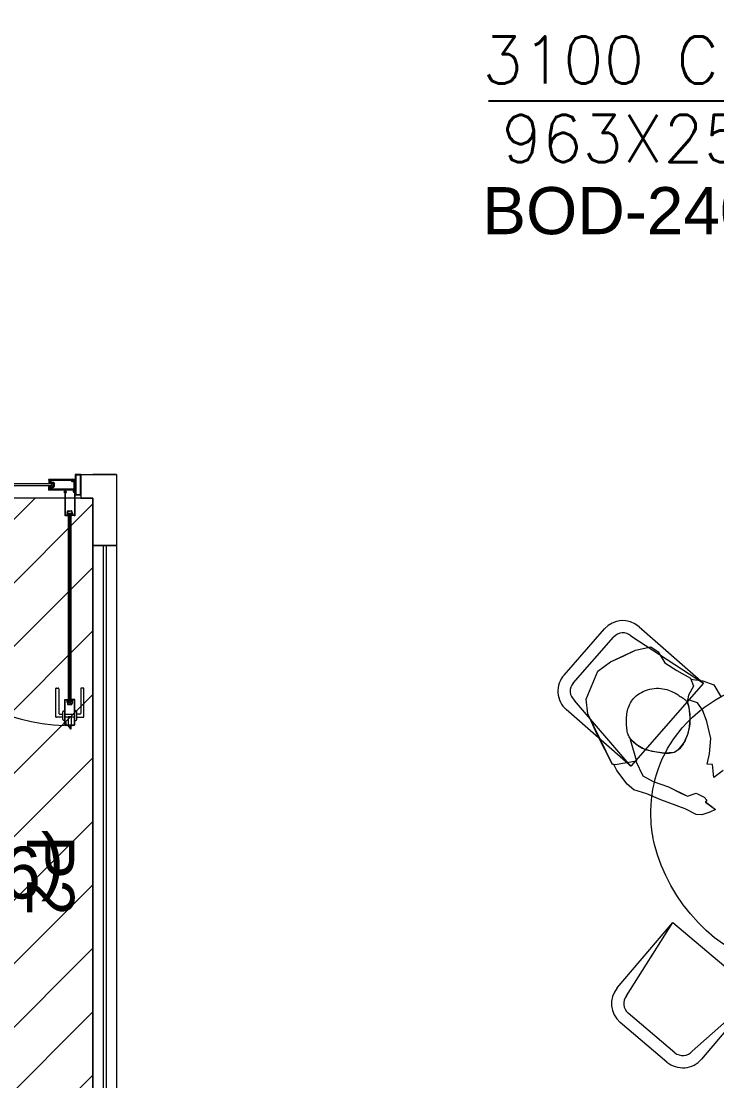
# Model space of a CAD drawing. Header units: millimetres. Extents: x -81374 to 485233, y -39075 to 157313.
# Drawn here: x 34348 to 37298, y 14333 to 18829 of the extents above; entities that cross this region are included whole.
import ezdxf
from ezdxf.enums import TextEntityAlignment as Align

# ---------------------------------------------------------------- set-up
doc = ezdxf.new("R2010")
doc.units = ezdxf.units.MM
for name, color, linetype in [('2', 7, 'Continuous'), ('Hatch 01_UC', 7, 'Continuous'), ('M-HVAC ELLIPTICAL DUCT', 6, 'Continuous'), ('M-HVAC-ELEPTICAL DUCT', 6, 'Continuous'), ('M-HVAC-TEXT', 7, 'Continuous')]:
    doc.layers.add(name, color=color, linetype=linetype)
doc.layers.add('ceiling', color=7, linetype='Continuous', lineweight=5, true_color=0x560d91)
doc.layers.add('G-IMPT', color=8, linetype='Continuous', lineweight=5)
doc.styles.add('Herbalife_Third Floor - Furniture Layout - 210201$0$CG', font='GOTHIC.TTF')
doc.styles.add('R', font='romans.shx')
doc.styles.add('ROMAND', font='romand__.ttf')
doc.styles.get("Standard").update_dxf_attribs({"font": 'arial.ttf'})
doc.dimstyles.new('Vayucon', dxfattribs={"dimtxt": 200, "dimasz": 150, "dimexe": 0, "dimexo": 0, "dimgap": 9e-05, "dimtad": 1, "dimdec": 0, "dimrnd": 5, "dimzin": 0, "dimdsep": 46, "dimtxsty": 'ROMAND', "dimcen": 90, "dimclre": 99, "dimclrt": 7, "dimadec": 0, "dimazin": 0, "dimtfac": 1, "dimtdec": 0, "dimtofl": 0, "dimtmove": 1, "dimatfit": 3, "dimfxl": 1, "dimtolj": 1, "dimtzin": 0, "dimarcsym": 0})

# ---------------------------------------------------------------- blocks, each defined once
blk = doc.blocks.new('A$C4A242C7C')
at = {"layer": '2', "color": 6, "linetype": 'Continuous'}
for p, q in [((0, 4), (0, 115.4)), ((0.4, 115.8), (0.6, 115.8)), ((1.4, 115), (13, 115)), ((2, 113), (10.5, 113)), ((2, 4), (2, 113)), ((10.5, 103.9), (10.5, 113)), ((10.6, 103.4), (12.8, 95.2)), ((14, 111.3), (12.5, 111.3)), ((12.5, 104.8), (12.5, 111.3)), ((14, 104.8), (12.5, 104.8)), ((14.8, 103.8), (12.5, 103.8)), ((12.5, 103.8), (14.7, 95.7)), ((13, 115), (13, 112.6)), ((14.7, 112.6), (13, 112.6)), ((14, 110), (14, 111.3)), ((14, 106.1), (14, 104.8)), ((14.3, 109.8), (15, 110)), ((14.3, 106.3), (15, 106.1)), ((14.7, 112.6), (15.2, 110.4)), ((14.7, 95.7), (22.5, 95.7)), ((14.8, 103.8), (15.2, 105.6)), ((30.3, 95.7), (22.5, 95.7)), ((30.3, 112.6), (29.8, 110.4)), ((30.2, 103.8), (29.8, 105.6)), ((30.7, 109.8), (30, 110)), ((30.7, 106.3), (30, 106.1)), ((30.2, 103.8), (32.5, 103.8)), ((32, 112.6), (30.3, 112.6)), ((32.5, 103.8), (30.3, 95.7)), ((31, 111.3), (32.5, 111.3)), ((31, 110), (31, 111.3)), ((31, 106.1), (31, 104.8)), ((31, 104.8), (32.5, 104.8)), ((32, 115), (32, 112.6)), ((43.6, 115), (32, 115)), ((34.4, 103.4), (32.2, 95.2)), ((32.5, 104.8), (32.5, 111.3)), ((34.5, 113), (43, 113)), ((34.5, 103.9), (34.5, 113)), ((43, 14.2), (43, 113)), ((44.6, 115.8), (44.4, 115.8)), ((45, 11.7), (45, 115.4)), ((30.3, 93.7), (14.7, 93.7)), ((4, 2), (41, 2)), ((4, 0), (41, 0)), ((38.5, 8.4), (38.5, 11.7)), ((42.5, 13.7), (40.5, 13.7)), ((40.5, 8.8), (40.5, 11.3)), ((42.5, 6.4), (40.5, 6.4)), ((44, 11.7), (40.9, 11.7)), ((44, 8.4), (40.9, 8.4)), ((43, 4), (43, 5.9)), ((44, 11.6), (44, 11.7)), ((44, 8.4), (44, 8.5)), ((44.4, 11.2), (44.5, 11.2)), ((44.4, 8.9), (44.5, 8.9)), ((45, 4), (45, 8.4))]:
    blk.add_line(p, q, dxfattribs=at)
for centre, radius, start, end in [((0.4, 115.4), 0.4, 90, 180), ((0.6, 115.4), 0.4, 0, 90), ((1.4, 115.4), 0.4, 180, 270), ((12.5, 103.9), 2, 180, 195), ((14.7, 95.7), 2, 195, 270), ((14.2, 110), 0.2, 180, 285), ((14.2, 106.1), 0.2, 75, 180), ((14.8, 110.3), 0.4, 285, 15), ((14.8, 105.7), 0.4, 345, 75), ((30.1, 110.3), 0.4, 165, 255), ((30.1, 105.7), 0.4, 105, 195), ((30.3, 95.7), 2, 270, 345), ((30.8, 110), 0.2, 255, 0), ((30.8, 106.1), 0.2, 0, 105), ((32.5, 103.9), 2, 345, 0), ((43.6, 115.4), 0.4, 270, 0), ((44.4, 115.4), 0.4, 90, 180), ((44.6, 115.4), 0.4, 0, 90), ((4, 4), 4, 180, 270), ((4, 4), 2, 180, 270), ((40.5, 11.7), 2, 90, 180), ((40.5, 8.4), 2, 180, 270), ((40.9, 11.3), 0.4, 90, 180), ((40.9, 8.8), 0.4, 180, 270), ((41, 4), 4, 270, 0), ((41, 4), 2, 270, 0), ((42.5, 14.2), 0.5, 270, 0), ((42.5, 5.9), 0.5, 0, 90), ((44.4, 11.6), 0.4, 180, 270), ((44.4, 8.5), 0.4, 90, 180), ((44.5, 11.7), 0.5, 270, 0), ((44.5, 8.4), 0.5, 0, 90)]:
    blk.add_arc(centre, radius, start, end, dxfattribs=at)
blk = doc.blocks.new('floor plan 1')
at = {"layer": 'G-IMPT', "color": 8, "ltscale": 500}
for p, q in [((23418.8, -55680.5, 0), (23418.8, -52879.4, 0)), ((23462.8, -55680.5, 0), (23462.8, -52879.4, 0)), ((23474.8, -55680.5, 0), (23474.8, -52879.4, 0)), ((23518.8, -55680.5, 0), (23518.8, -52879.4, 0)), ((20702.3, -53778.3), (20937.3, -53500.4)), ((21083.9, -53488.1), (21282.4, -53656)), ((20702.3, -53778.3), (20977, -53534)), ((21050.3, -53527.8), (21248.8, -53695.7)), ((21254.9, -53769), (21059.6, -54080.5)), ((21059.6, -54080.5), (20702.3, -53778.3)), ((21059.6, -54080.5), (20702.3, -53778.3)), ((21294.7, -53802.6), (21059.6, -54080.5)), ((20902.7, -54547.9), (20936.2, -54537)), ((20936.2, -54537), (20960.6, -54538)), ((20960.6, -54538), (21006, -54562)), ((20878.4, -54559.5), (20902.7, -54547.9)), ((20919.9, -54591.2), (20878.4, -54559.5)), ((21006, -54562), (21110.1, -54600.4)), ((20914.5, -54599.9), (20919.9, -54591.2)), ((20926, -54611.6), (20914.5, -54599.9)), ((20960.4, -54629.7), (20926, -54611.6)), ((20997.4, -54615.9), (20960.4, -54629.7)), ((21025.1, -54628.7), (20997.4, -54615.9)), ((21110.1, -54600.4), (21169.4, -54625.8)), ((21169.4, -54625.8), (21224.4, -54643.7)), ((21077.2, -54655.7), (21025.1, -54628.7)), ((21142.4, -54677.9), (21077.2, -54655.7)), ((21224.4, -54643.7), (21252.3, -54667.2)), ((21252.3, -54667.2), (21296.6, -54725.6)), ((20846, -54724.8), (20885.7, -54696)), ((20885.7, -54696), (20891.3, -54750.8)), ((21186.5, -54702.5), (21142.4, -54677.9)), ((21215.3, -54764.9), (21186.5, -54702.5)), ((20891.3, -54750.8), (20913.1, -54751.5)), ((20913.1, -54751.5), (20903.3, -54795.9)), ((20928.6, -55095.5), (21237.1, -54743.5)), ((20928.6, -55095.5), (21237.1, -54743.5)), ((21213.1, -54765.2), (21303.7, -54749.4)), ((21237.1, -54743.5), (21510.8, -54983.5)), ((21237.1, -54743.5), (21476.5, -55022.6)), ((21296.6, -54725.6), (21309.6, -54750)), ((21303.7, -54749.4), (21315.5, -54750.5)), ((21315.5, -54750.5), (21377.9, -54874.5)), ((21315.5, -54750.5), (21377.9, -54874.5)), ((20903.3, -54795.9), (20897.4, -54860.3)), ((21041.8, -54808.3), (21047.8, -54804.8)), ((21047.8, -54804.8), (21054, -54802)), ((21054, -54802), (21060.4, -54800)), ((21060.4, -54800), (21067.1, -54798.6)), ((21067.1, -54798.6), (21074, -54797.8)), ((21074, -54797.8), (21081.1, -54797.5)), ((21081.1, -54797.5), (21088.5, -54797.6)), ((21088.5, -54797.6), (21096, -54798.1)), ((21096, -54798.1), (21103.8, -54798.9)), ((21103.8, -54798.9), (21111.8, -54799.9)), ((21111.8, -54799.9), (21119.8, -54801.2)), ((21119.8, -54801.2), (21127.7, -54802.6)), ((21127.7, -54802.6), (21135.4, -54804.1)), ((21135.4, -54804.1), (21143, -54805.7)), ((21143, -54805.7), (21150.1, -54807.3)), ((21150.1, -54807.3), (21156.8, -54808.8)), ((21239.5, -54856.1), (21213.1, -54765.2)), ((21003.2, -54861.2), (21007, -54852.8)), ((21007, -54852.8), (21011, -54844.8)), ((21011, -54844.8), (21015.4, -54837.3)), ((21015.4, -54837.3), (21020.2, -54830.2)), ((21020.2, -54830.2), (21025.2, -54823.7)), ((21025.2, -54823.7), (21030.5, -54817.8)), ((21030.5, -54817.8), (21036, -54812.7)), ((21036, -54812.7), (21041.8, -54808.3)), ((21156.8, -54808.8), (21163, -54810.4)), ((21163, -54810.4), (21168.7, -54811.9)), ((21168.7, -54811.9), (21174, -54813.4)), ((21174, -54813.4), (21179.1, -54815.1)), ((21179.1, -54815.1), (21183.9, -54816.9)), ((21183.9, -54816.9), (21188.6, -54819)), ((21188.6, -54819), (21193.3, -54821.4)), ((21193.3, -54821.4), (21198.1, -54824.1)), ((21198.1, -54824.1), (21202.9, -54827.2)), ((21202.9, -54827.2), (21207.9, -54830.6)), ((21207.9, -54830.6), (21212.8, -54834.3)), ((21212.8, -54834.3), (21217.6, -54838.3)), ((21217.6, -54838.3), (21222.3, -54842.4)), ((21222.3, -54842.4), (21226.8, -54846.6)), ((21226.8, -54846.6), (21231, -54850.9)), ((21231, -54850.9), (21234.8, -54855.1)), ((20897.4, -54860.3), (20914.9, -54932.5)), ((20990.2, -54905.2), (20992, -54896.4)), ((20992, -54896.4), (20994.3, -54887.6)), ((20994.3, -54887.6), (20996.9, -54878.6)), ((20996.9, -54878.6), (20999.9, -54869.8)), ((20999.9, -54869.8), (21003.2, -54861.2)), ((21234.8, -54855.1), (21238.2, -54859.2)), ((21238.2, -54859.2), (21241.2, -54863.3)), ((21241.2, -54863.3), (21243.8, -54867.4)), ((21243.8, -54867.4), (21246.1, -54871.7)), ((21246.1, -54871.7), (21248, -54876.1)), ((21248, -54876.1), (21249.7, -54880.7)), ((21249.7, -54880.7), (21251.1, -54885.7)), ((21251.1, -54885.7), (21252.3, -54891.1)), ((21252.3, -54891.1), (21253.2, -54896.9)), ((21253.2, -54896.9), (21254, -54903.1)), ((21377.9, -54874.5), (21419.1, -54965.2)), ((21377.9, -54874.5), (21419.1, -54965.2)), ((20914.9, -54932.5), (20933.4, -54983.2)), ((20986.1, -54943.9), (20986.3, -54937.1)), ((20986.3, -54937.1), (20986.7, -54929.8)), ((20986.7, -54929.8), (20987.5, -54922)), ((20987.5, -54922), (20988.6, -54913.8)), ((20988.6, -54913.8), (20990.2, -54905.2)), ((21254, -54903.1), (21254.7, -54909.6)), ((21254.7, -54909.6), (21255.1, -54916.4)), ((21255.1, -54916.4), (21255.4, -54923.3)), ((21255.4, -54937.6), (21255.2, -54944.8)), ((21255.4, -54923.3), (21255.5, -54930.4)), ((21255.5, -54930.4), (21255.4, -54937.6)), ((23587.2, -54941), (23587.2, -54974.4)), ((23595.2, -54937.7), (23590.6, -54937.7)), ((23595.2, -54920.1), (23595.2, -55026.2)), ((23597.1, -54920.1), (23597.1, -55023.9)), ((23599, -54916.2), (23634.3, -54916.2)), ((23599, -54918.2), (23634.3, -54918.2)), ((23607.1, -54916.2), (23607.1, -54914.1)), ((23607.1, -54914.1), (23626.2, -54914.1)), ((23626.2, -54916.2), (23607.1, -54916.2)), ((23608.1, -54917.8), (23608.1, -54916.2)), ((23608.1, -54916.2), (23625.2, -54916.2)), ((23625.2, -54917.8), (23608.1, -54917.8)), ((23609, -54917.8), (23609, -54952.9)), ((23624.2, -54917.8), (23609, -54917.8)), ((23613.8, -54901.3), (23610.9, -54901.3)), ((23610.9, -54901.3), (23610.9, -54914.1)), ((23622.4, -54912.6), (23613.8, -54901.3)), ((23613.8, -54914.1), (23613.8, -54901.3)), ((23622.4, -54914.1), (23622.4, -54912.6)), ((23624.2, -54952.9), (23624.2, -54917.8)), ((23625.2, -54916.2), (23625.2, -54917.8)), ((23626.2, -54914.1), (23626.2, -54916.2)), ((23631.9, -54924.2), (23631.9, -54927.3)), ((23635.7, -54922.3), (23633.8, -54922.3)), ((23633.8, -54924.6), (23633.8, -54927)), ((23635.7, -54929.2), (23633.8, -54929.2)), ((23634, -54926.3), (23634, -54925.1)), ((23634, -54925.1), (23639.3, -54925.1)), ((23634, -54926.3), (23639.3, -54926.3)), ((23637.1, -54924.2), (23634.2, -54924.2)), ((23637.1, -54927.3), (23634.2, -54927.3)), ((23635.7, -54926.3), (23635.7, -54925.1)), ((23636.2, -54920.1), (23636.2, -54921.8)), ((23636.2, -54929.7), (23636.2, -55023.9)), ((23637.1, -54924.2), (23637.1, -54924.3)), ((23637.1, -54927.2), (23637.1, -54927.3)), ((23637.5, -54924.7), (23637.6, -54924.7)), ((23637.5, -54926.3), (23637.5, -54925.1)), ((23637.5, -54926.9), (23637.6, -54926.9)), ((23638.1, -54920.1), (23638.1, -54924.2)), ((23638.1, -54927.3), (23638.1, -55026.2)), ((23638.1, -54937.7), (23642.7, -54937.7)), ((23639.3, -54925.1), (23641.8, -54924.4)), ((23639.3, -54925.3), (23641.8, -54924.8)), ((23639.3, -54926.3), (23639.3, -54925.1)), ((23639.3, -54925.5), (23641.8, -54925.2)), ((23639.3, -54925.7), (23641.8, -54925.7)), ((23639.3, -54925.9), (23641.8, -54926.1)), ((23639.3, -54926.1), (23641.8, -54926.6)), ((23639.3, -54926.3), (23641.8, -54927)), ((23646.1, -54941), (23646.1, -54974.4)), ((20933.4, -54983.2), (20953.9, -55012.9)), ((20986.2, -54950.2), (20986.1, -54943.9)), ((20986.5, -54956), (20986.2, -54950.2)), ((20987, -54961.3), (20986.5, -54956)), ((20987.5, -54966.2), (20987, -54961.3)), ((20988.1, -54970.7), (20987.5, -54966.2)), ((20988.6, -54974.7), (20988.1, -54970.7)), ((20989.1, -54978.3), (20988.6, -54974.7)), ((20989.5, -54981.6), (20989.1, -54978.3)), ((20989.9, -54984.6), (20989.5, -54981.6)), ((20990.3, -54987.4), (20989.9, -54984.6)), ((20990.6, -54990), (20990.3, -54987.4)), ((21249.3, -54986.5), (21247.3, -54993.2)), ((21251, -54979.7), (21249.3, -54986.5)), ((21252.3, -54972.9), (21251, -54979.7)), ((21253.4, -54966), (21252.3, -54972.9)), ((21254.2, -54959), (21253.4, -54966)), ((21254.8, -54951.9), (21254.2, -54959)), ((21255.2, -54944.8), (21254.8, -54951.9)), ((21419.1, -54965.2), (21426.5, -55027.5)), ((21419.1, -54965.2), (21426.5, -55027.5)), ((23556.8, -54954.4), (23556.8, -55071.5)), ((23587.2, -54951), (23560.1, -54951)), ((23570.1, -55071.5), (23570.1, -54967.7)), ((23573.4, -54964.4), (23587.2, -54964.4)), ((23590.6, -54977.7), (23595.2, -54977.7)), ((23595.2, -54952.9), (23595.2, -54962.5)), ((23638.1, -54952.9), (23595.2, -54952.9)), ((23595.2, -54962.5), (23638.1, -54962.5)), ((23609, -54952.9), (23624.2, -54952.9)), ((23638.1, -54962.5), (23638.1, -54952.9)), ((23642.7, -54977.7), (23638.1, -54977.7)), ((23646.1, -54951), (23673.2, -54951)), ((23659.9, -54964.4), (23646.1, -54964.4)), ((23663.2, -55071.5), (23663.2, -54967.7)), ((23676.5, -54954.4), (23676.5, -55071.5)), ((20953.9, -55012.9), (20996.2, -55026.1)), ((20991, -54992.5), (20990.6, -54990)), ((20991.4, -54995.1), (20991, -54992.5)), ((20991.9, -54997.7), (20991.4, -54995.1)), ((20992.4, -55000.4), (20991.9, -54997.7)), ((20993, -55003.1), (20992.4, -55000.4)), ((20992.7, -55044.3), (20997.1, -55021.2)), ((20993.8, -55005.9), (20993, -55003.1)), ((20994.7, -55008.8), (20993.8, -55005.9)), ((20995.9, -55011.6), (20994.7, -55008.8)), ((20997.2, -55014.5), (20995.9, -55011.6)), ((20998.9, -55017.2), (20997.2, -55014.5)), ((21000.9, -55019.9), (20998.9, -55017.2)), ((21003.2, -55022.4), (21000.9, -55019.9)), ((21005.9, -55024.9), (21003.2, -55022.4)), ((21008.9, -55027.3), (21005.9, -55024.9)), ((21012.1, -55029.7), (21008.9, -55027.3)), ((21015.6, -55032.1), (21012.1, -55029.7)), ((21019.3, -55034.6), (21015.6, -55032.1)), ((21225.7, -55031.2), (21220.3, -55036.9)), ((21230.6, -55025.3), (21225.7, -55031.2)), ((21234.9, -55019.1), (21230.6, -55025.3)), ((21238.7, -55012.8), (21234.9, -55019.1)), ((21242, -55006.4), (21238.7, -55012.8)), ((21244.8, -54999.9), (21242, -55006.4)), ((21247.3, -54993.2), (21244.8, -54999.9)), ((21426.5, -55027.5), (21376.4, -55146.7)), ((21426.5, -55027.5), (21376.4, -55146.7)), ((23595.6, -55026.5), (23595.8, -55026.5)), ((23596.6, -55025.8), (23607.6, -55025.8)), ((23597.1, -55023.9), (23605.2, -55023.9)), ((23605.2, -55015.2), (23605.2, -55023.9)), ((23605.3, -55014.7), (23607.4, -55006.9)), ((23608.6, -55016), (23607.1, -55016)), ((23607.1, -55016), (23607.1, -55022.2)), ((23608.6, -55022.2), (23607.1, -55022.2)), ((23607.2, -55015.1), (23609.2, -55007.4)), ((23609.3, -55015.1), (23607.2, -55015.1)), ((23607.6, -55025.8), (23607.6, -55023.5)), ((23609.2, -55023.5), (23607.6, -55023.5)), ((23608.6, -55017.3), (23608.6, -55016)), ((23608.6, -55021), (23608.6, -55022.2)), ((23608.8, -55017.4), (23609.5, -55017.3)), ((23608.8, -55020.8), (23609.5, -55021)), ((23624.1, -55005.5), (23609.2, -55005.5)), ((23609.2, -55007.4), (23616.6, -55007.4)), ((23609.2, -55023.5), (23609.7, -55021.4)), ((23609.3, -55015.1), (23609.7, -55016.8)), ((23613.3, -55015), (23611.9, -55016.5)), ((23611.9, -55816), (23611.9, -55016.5)), ((23620, -55015), (23613.3, -55015)), ((23624.1, -55007.4), (23616.6, -55007.4)), ((23616.6, -55015), (23616.6, -55817.5)), ((23621.4, -55016.5), (23620, -55015)), ((23621.4, -55016.5), (23621.4, -55816)), ((23624, -55015.1), (23623.6, -55016.8)), ((23624.1, -55023.5), (23623.6, -55021.4)), ((23624.5, -55017.4), (23623.8, -55017.3)), ((23624.5, -55020.8), (23623.8, -55021)), ((23624, -55015.1), (23626.1, -55015.1)), ((23626.1, -55015.1), (23624.1, -55007.4)), ((23625.7, -55023.5), (23624.1, -55023.5)), ((23624.7, -55016), (23626.2, -55016)), ((23624.7, -55017.3), (23624.7, -55016)), ((23624.7, -55021), (23624.7, -55022.2)), ((23624.7, -55022.2), (23626.2, -55022.2)), ((23625.7, -55025.8), (23625.7, -55023.5)), ((23636.7, -55025.8), (23625.7, -55025.8)), ((23628, -55014.7), (23625.9, -55006.9)), ((23626.2, -55016), (23626.2, -55022.2)), ((23628.1, -55015.2), (23628.1, -55023.9)), ((23628.1, -55023.9), (23636.2, -55023.9)), ((23637.7, -55026.5), (23637.5, -55026.5)), ((20885.3, -55088.7), (20853.3, -55037)), ((20971.9, -55082.8), (20992.7, -55044.3)), ((21023.2, -55037.1), (21019.3, -55034.6)), ((21027.3, -55039.9), (21023.2, -55037.1)), ((21031.6, -55042.7), (21027.3, -55039.9)), ((21036, -55045.7), (21031.6, -55042.7)), ((21040.7, -55048.8), (21036, -55045.7)), ((21045.8, -55051.9), (21040.7, -55048.8)), ((21051.1, -55054.9), (21045.8, -55051.9)), ((21056.9, -55058), (21051.1, -55054.9)), ((21063.1, -55060.9), (21056.9, -55058)), ((21069.8, -55063.6), (21063.1, -55060.9)), ((21077.1, -55066.2), (21069.8, -55063.6)), ((21084.9, -55068.5), (21077.1, -55066.2)), ((21093, -55070.5), (21084.9, -55068.5)), ((21101.6, -55072.1), (21093, -55070.5)), ((21110.5, -55073.2), (21101.6, -55072.1)), ((21119.6, -55073.9), (21110.5, -55073.2)), ((21128.8, -55073.9), (21119.6, -55073.9)), ((21138.2, -55073.3), (21128.8, -55073.9)), ((21147.6, -55072), (21138.2, -55073.3)), ((21157, -55070.1), (21147.6, -55072)), ((21166.3, -55067.6), (21157, -55070.1)), ((21175.3, -55064.5), (21166.3, -55067.6)), ((21184.1, -55060.9), (21175.3, -55064.5)), ((21192.4, -55056.8), (21184.1, -55060.9)), ((21200.3, -55052.3), (21192.4, -55056.8)), ((21207.6, -55047.5), (21200.3, -55052.3)), ((21214.3, -55042.3), (21207.6, -55047.5)), ((21220.3, -55036.9), (21214.3, -55042.3)), ((23560.1, -55074.8), (23566.8, -55074.8)), ((23673.2, -55074.8), (23666.5, -55074.8)), ((20931.4, -55105.5), (20885.3, -55088.7)), ((21202.3, -55335.4), (20928.6, -55095.5)), ((21236.6, -55296.3), (20928.6, -55095.5)), ((20982.1, -55112.7), (20931.4, -55105.5)), ((20983.6, -55117.3), (20971.9, -55082.8)), ((20983.6, -55117.3), (20982.1, -55112.7)), ((21041.9, -55149.5), (20983.6, -55117.3)), ((21041.9, -55149.5), (20983.6, -55117.3)), ((21481.4, -55096), (21310, -55291.5)), ((21092.6, -55182.7), (21041.9, -55149.5)), ((21092.6, -55182.7), (21041.9, -55149.5)), ((21376.4, -55146.7), (21323.1, -55186.4)), ((21376.4, -55146.7), (21323.1, -55186.4)), ((21520.5, -55130.2), (21349.1, -55325.7)), ((21120.7, -55229.3), (21092.6, -55182.7)), ((21120.7, -55229.3), (21092.6, -55182.7)), ((21267.2, -55211.9), (21216.9, -55236.2)), ((21267.2, -55211.9), (21216.9, -55236.2)), ((21323.1, -55186.4), (21267.2, -55211.9)), ((21323.1, -55186.4), (21267.2, -55211.9)), ((21152.8, -55249.9), (21120.7, -55229.3)), ((21152.8, -55249.9), (21120.7, -55229.3)), ((21216.9, -55236.2), (21152.8, -55249.9)), ((21216.9, -55236.2), (21152.8, -55249.9)), ((23418.8, -55980.5), (23418.8, -55680.5)), ((23418.8, -55680.5), (23518.8, -55680.5)), ((23518.8, -55680.5, 0), (23418.8, -55680.5, 0)), ((23518.8, -55880.5), (23518.8, -55680.5)), ((23595.2, -55912.4), (23595.2, -55806.3)), ((23595.6, -55806), (23595.8, -55806)), ((23596.6, -55806.7), (23607.6, -55806.7)), ((23597.1, -55808.6), (23605.2, -55808.6)), ((23597.1, -55912.4), (23597.1, -55808.6)), ((23605.2, -55817.3), (23605.2, -55808.6)), ((23605.3, -55817.8), (23607.4, -55825.6)), ((23608.6, -55810.3), (23607.1, -55810.3)), ((23607.1, -55816.5), (23607.1, -55810.3)), ((23608.6, -55816.5), (23607.1, -55816.5)), ((23609.3, -55817.4), (23607.2, -55817.4)), ((23607.2, -55817.4), (23609.2, -55825.1)), ((23607.6, -55806.7), (23607.6, -55809)), ((23609.2, -55809), (23607.6, -55809)), ((23608.6, -55811.5), (23608.6, -55810.3)), ((23608.6, -55815.2), (23608.6, -55816.5)), ((23608.8, -55811.7), (23609.5, -55811.5)), ((23608.8, -55815.1), (23609.5, -55815.2)), ((23609.2, -55809), (23609.7, -55811.1)), ((23609.2, -55825.1), (23616.6, -55825.1)), ((23624.1, -55827), (23609.2, -55827)), ((23609.3, -55817.4), (23609.7, -55815.7)), ((23613.3, -55817.5), (23611.9, -55816)), ((23620, -55817.5), (23613.3, -55817.5)), ((23624.1, -55825.1), (23616.6, -55825.1)), ((23621.4, -55816), (23620, -55817.5)), ((23624.1, -55809), (23623.6, -55811.1)), ((23624, -55817.4), (23623.6, -55815.7)), ((23624.5, -55811.7), (23623.8, -55811.5)), ((23624.5, -55815.1), (23623.8, -55815.2)), ((23624, -55817.4), (23626.1, -55817.4)), ((23625.7, -55809), (23624.1, -55809)), ((23626.1, -55817.4), (23624.1, -55825.1)), ((23624.7, -55810.3), (23626.2, -55810.3)), ((23624.7, -55811.5), (23624.7, -55810.3)), ((23624.7, -55815.2), (23624.7, -55816.5)), ((23624.7, -55816.5), (23626.2, -55816.5)), ((23625.7, -55806.7), (23625.7, -55809)), ((23636.7, -55806.7), (23625.7, -55806.7)), ((23628, -55817.8), (23625.9, -55825.6)), ((23626.2, -55816.5), (23626.2, -55810.3)), ((23628.1, -55808.6), (23636.2, -55808.6)), ((23628.1, -55817.3), (23628.1, -55808.6)), ((23636.2, -55902.8), (23636.2, -55808.6)), ((23637.7, -55806), (23637.5, -55806)), ((23638.1, -55905.2), (23638.1, -55806.3)), ((23569.6, -55880.5), (23518.8, -55880.5)), ((23569.6, -55980.5), (23569.6, -55880.5)), ((23593.4, -55894.8), (23569.6, -55894.8)), ((23569.6, -55894.8), (23569.6, -55980.5)), ((23591.5, -55896.7), (23571.5, -55896.7)), ((23571.5, -55896.7), (23571.5, -55978.6)), ((23591.5, -55978.6), (23591.5, -55896.7)), ((23593.4, -55980.5), (23593.4, -55894.8)), ((23593.4, -55958.2), (23593.4, -55911.4)), ((23595.2, -55912.8), (23595.2, -55958.2)), ((23599, -55914.3), (23634.3, -55914.3)), ((23599, -55916.2), (23634.3, -55916.2)), ((23631.9, -55908.3), (23631.9, -55905.2)), ((23635.7, -55903.2), (23633.8, -55903.2)), ((23633.8, -55907.9), (23633.8, -55905.5)), ((23635.7, -55910.2), (23633.8, -55910.2)), ((23634, -55906.1), (23634, -55907.3)), ((23634, -55906.1), (23639.3, -55906.1)), ((23634, -55907.3), (23639.3, -55907.3)), ((23637.1, -55905.2), (23634.2, -55905.2)), ((23637.1, -55908.3), (23634.2, -55908.3)), ((23635.7, -55906.1), (23635.7, -55907.3)), ((23636.2, -55912.4), (23636.2, -55910.7)), ((23637.1, -55905.2), (23637.1, -55905.2)), ((23637.1, -55908.3), (23637.1, -55908.2)), ((23637.5, -55905.6), (23637.6, -55905.6)), ((23637.5, -55906.1), (23637.5, -55907.3)), ((23637.5, -55907.8), (23637.6, -55907.8)), ((23638.1, -55912.4), (23638.1, -55908.3)), ((23639.3, -55906.1), (23641.8, -55905.4)), ((23639.3, -55906.3), (23641.8, -55905.8)), ((23639.3, -55906.1), (23639.3, -55907.3)), ((23639.3, -55906.5), (23641.8, -55906.3)), ((23639.3, -55906.7), (23641.8, -55906.7)), ((23639.3, -55906.9), (23641.8, -55907.2)), ((23639.3, -55907.1), (23641.8, -55907.6)), ((23639.3, -55907.3), (23641.8, -55908.1)), ((23595.2, -55958.2), (23593.4, -55958.2)), ((23604.1, -55960.3), (23603.4, -55962.8)), ((23604.3, -55960.3), (23603.9, -55962.8)), ((23605.4, -55955), (23604.1, -55955)), ((23604.1, -55955), (23604.1, -55960.3)), ((23605.4, -55956.7), (23604.1, -55956.7)), ((23605.4, -55958.5), (23604.1, -55958.5)), ((23605.4, -55960.3), (23604.1, -55960.3)), ((23604.5, -55960.3), (23604.3, -55962.8)), ((23604.7, -55960.3), (23604.7, -55962.8)), ((23605, -55960.3), (23605.2, -55962.8)), ((23605.2, -55960.3), (23605.6, -55962.8)), ((23605.4, -55955), (23605.4, -55960.3)), ((23605.4, -55960.3), (23606.1, -55962.8)), ((23694, -55934.3), (23695.4, -55932.9)), ((23694, -55941), (23694, -55934.3)), ((23695.4, -55942.4), (23694, -55941)), ((23695.4, -55932.9), (24441.8, -55932.9)), ((24441.8, -55942.4), (23695.4, -55942.4)), ((23569.6, -55980.5), (23418.8, -55980.5)), ((23418.8, -55980.5), (23518.8, -55980.5)), ((23569.6, -55980.5), (23593.4, -55980.5)), ((23571.5, -55978.6), (23591.5, -55978.6))]:
    blk.add_line(p, q, dxfattribs=at)
at = {"layer": 'G-IMPT', "color": 8, "ltscale": 500, "extrusion": (0, 0, -1)}
for p, q in [((20902.7, -54547.9), (20936.2, -54537)), ((20936.2, -54537), (20960.6, -54538)), ((20960.6, -54538), (21006, -54562)), ((20878.4, -54559.5), (20902.7, -54547.9)), ((20920.7, -54591.8), (20878.4, -54559.5)), ((21006, -54562), (21110.1, -54600.4)), ((20914.5, -54599.9), (20920.7, -54591.8)), ((20926, -54611.6), (20914.5, -54599.9)), ((20960.4, -54629.7), (20926, -54611.6)), ((20997.4, -54615.9), (20960.4, -54629.7)), ((21077.2, -54655.7), (20997.4, -54615.9)), ((21110.1, -54600.4), (21169.4, -54625.8)), ((21169.4, -54625.8), (21224.4, -54643.7)), ((21142.4, -54677.9), (21077.2, -54655.7)), ((21224.4, -54643.7), (21252.3, -54667.2)), ((21252.3, -54667.2), (21296.6, -54725.6)), ((20846, -54724.8), (20885.7, -54696)), ((20885.7, -54696), (20891.3, -54750.8)), ((21186.5, -54702.5), (21142.4, -54677.9)), ((21215.3, -54764.9), (21186.5, -54702.5)), ((20891.3, -54750.8), (20913.1, -54751.5)), ((20913.1, -54751.5), (20903.3, -54795.9)), ((21296.6, -54725.6), (21309.6, -54750)), ((21309.6, -54750), (21315.5, -54750.5)), ((21315.5, -54750.5), (21419.1, -54965.2)), ((20903.3, -54795.9), (20897.4, -54860.3)), ((21036, -54812.7), (21054, -54802)), ((21054, -54802), (21096, -54798.1)), ((21096, -54798.1), (21146.5, -54806.5)), ((21146.5, -54806.5), (21183.9, -54816.9)), ((21213.1, -54765.2), (21215.3, -54764.9)), ((21239.5, -54856.1), (21213.1, -54765.2)), ((20996.9, -54878.6), (21011, -54844.8)), ((21011, -54844.8), (21036, -54812.7)), ((21183.9, -54816.9), (21207.9, -54830.6)), ((21207.9, -54830.6), (21234.8, -54855.1)), ((20897.4, -54860.3), (20914.9, -54932.5)), ((20989.4, -54909.5), (20996.9, -54878.6)), ((21234.8, -54855.1), (21239.5, -54856.1)), ((20914.9, -54932.5), (20933.4, -54983.2)), ((20986.2, -54950.2), (20989.4, -54909.5)), ((20933.4, -54983.2), (20953.9, -55012.9)), ((20991, -54992.5), (20986.2, -54950.2)), ((21419.1, -54965.2), (21426.5, -55027.5)), ((20953.9, -55012.9), (20996.2, -55026.1)), ((20998.7, -55016.8), (20991, -54992.5)), ((20996.2, -55026.1), (20997.1, -55021.2)), ((20997.1, -55021.2), (20998.7, -55016.8)), ((21426.5, -55027.5), (21376.4, -55146.7)), ((20885.3, -55088.7), (20853.3, -55037)), ((20931.4, -55105.5), (20885.3, -55088.7)), ((20982.1, -55112.7), (20931.4, -55105.5)), ((20983.6, -55117.3), (20982.1, -55112.7)), ((21041.9, -55149.5), (20983.6, -55117.3)), ((21092.6, -55182.7), (21041.9, -55149.5)), ((21376.4, -55146.7), (21323.1, -55186.4)), ((21120.7, -55229.3), (21092.6, -55182.7)), ((21323.1, -55186.4), (21216.9, -55236.2)), ((21152.8, -55249.9), (21120.7, -55229.3)), ((21216.9, -55236.2), (21152.8, -55249.9))]:
    blk.add_line(p, q, dxfattribs=at)
at = {"layer": 'G-IMPT', "color": 8, "ltscale": 500}
for centre, radius, start, end in [((23904.3, -59273.9), 7908.2, 93.51982, 234.16532), ((21016.7, -53567.6), 104, 49.7793, 139.7793), ((21016.7, -53567.6), 52, 49.7793, 139.7793), ((21215.2, -53735.4), 104, 319.7793, 49.7793), ((21215.2, -53735.4), 52, 319.7793, 49.7793), ((23590.6, -54941), 3.33, 90, 180), ((23599, -54920.1), 3.81, 90, 180), ((23599, -54920.1), 1.9, 90, 180), ((23633.8, -54924.2), 1.9, 90, 180), ((23633.8, -54927.3), 1.9, 180, 270), ((23634.2, -54924.6), 0.381, 90, 180), ((23634.2, -54927), 0.381, 180, 270), ((23634.3, -54920.1), 3.81, 0, 90), ((23634.3, -54920.1), 1.9, 0, 90), ((23635.7, -54921.8), 0.476, 270, 0), ((23635.7, -54929.7), 0.476, 0, 90), ((23637.5, -54924.3), 0.381, 180, 270), ((23637.5, -54927.2), 0.381, 90, 180), ((23637.6, -54924.2), 0.476, 270, 0), ((23637.6, -54927.3), 0.476, 0, 90), ((23593.4, -55865.4), 950.6, 356.5059, 87.1815), ((23642.7, -54941), 3.33, 0, 90), ((21442.3, -55061.7), 104, 318.7637, 48.7637), ((23560.1, -54954.4), 3.33, 90, 180), ((23573.4, -54967.7), 3.33, 90, 180), ((23590.6, -54974.4), 3.33, 180, 270), ((23642.7, -54974.4), 3.33, 270, 0), ((23659.9, -54967.7), 3.33, 0, 90), ((23673.2, -54954.4), 3.33, 0, 90), ((21442.3, -55061.7), 52, 318.7637, 48.7637), ((23595.6, -55026.2), 0.381, 180, 270), ((23595.8, -55026.2), 0.381, 270, 0), ((23596.6, -55026.2), 0.381, 90, 180), ((23607.1, -55015.2), 1.9, 165, 180), ((23609.2, -55007.4), 1.9, 90, 165), ((23608.7, -55017.3), 0.19, 180, 285), ((23608.7, -55021), 0.19, 75, 180), ((23609.4, -55016.9), 0.381, 285, 15), ((23609.4, -55021.3), 0.381, 345, 75), ((23623.9, -55016.9), 0.381, 165, 255), ((23623.9, -55021.3), 0.381, 105, 195), ((23624.1, -55007.4), 1.9, 15, 90), ((23624.6, -55017.3), 0.19, 255, 0), ((23624.6, -55021), 0.19, 0, 105), ((23626.2, -55015.2), 1.9, 0, 15), ((23636.7, -55026.2), 0.381, 0, 90), ((23637.5, -55026.2), 0.381, 180, 270), ((23637.7, -55026.2), 0.381, 270, 0), ((23560.1, -55071.5), 3.33, 180, 270), ((23566.8, -55071.5), 3.33, 270, 0), ((23666.5, -55071.5), 3.33, 180, 270), ((23673.2, -55071.5), 3.33, 270, 0), ((21270.9, -55257.2), 52, 228.7637, 318.7637), ((21270.9, -55257.2), 104, 228.7637, 318.7637), ((23595.6, -55806.3), 0.381, 90, 180), ((23595.8, -55806.3), 0.381, 0, 90), ((23596.6, -55806.3), 0.381, 180, 270), ((23607.1, -55817.3), 1.9, 180, 195), ((23609.2, -55825.1), 1.9, 195, 270), ((23608.7, -55811.5), 0.19, 180, 285), ((23608.7, -55815.2), 0.19, 75, 180), ((23609.4, -55811.2), 0.381, 285, 15), ((23609.4, -55815.6), 0.381, 345, 75), ((23623.9, -55811.2), 0.381, 165, 255), ((23623.9, -55815.6), 0.381, 105, 195), ((23624.1, -55825.1), 1.9, 270, 345), ((23624.6, -55811.5), 0.19, 255, 0), ((23624.6, -55815.2), 0.19, 0, 105), ((23626.2, -55817.3), 1.9, 345, 0), ((23636.7, -55806.3), 0.381, 270, 0), ((23637.5, -55806.3), 0.381, 90, 180), ((23637.7, -55806.3), 0.381, 0, 90), ((23599, -55912.4), 3.81, 180, 270), ((23599, -55912.4), 1.9, 180, 270), ((23633.8, -55905.2), 1.9, 90, 180), ((23633.8, -55908.3), 1.9, 180, 270), ((23634.2, -55905.5), 0.381, 90, 180), ((23634.2, -55907.9), 0.381, 180, 270), ((23634.3, -55912.4), 3.81, 270, 0), ((23634.3, -55912.4), 1.9, 270, 0), ((23635.7, -55902.8), 0.476, 270, 0), ((23635.7, -55910.7), 0.476, 0, 90), ((23637.5, -55905.2), 0.381, 180, 270), ((23637.5, -55908.2), 0.381, 90, 180), ((23637.6, -55905.2), 0.476, 270, 0), ((23637.6, -55908.3), 0.476, 0, 90)]:
    blk.add_arc(centre, radius, start, end, dxfattribs=at)
at = {"layer": 'G-IMPT', "color": 8, "ltscale": 500, "extrusion": (0, 0, -1)}
blk.add_arc((-23597, -55908.6), 4.58, 321.7937, 293.4563, dxfattribs=at)
at = {"layer": 'G-IMPT', "color": 8, "ltscale": 500}
blk.add_open_spline([(21136.5, -54410.9), (21080, -54177.6), (20720.6, -53758.1), (20048, -54146.4), (19369.5, -53438.9), (18678.2, -53973.2), (17983.2, -53938.2), (17596.6, -54602.7), (18248.8, -55143.7), (18846.6, -54722.1), (19528.8, -54260.8), (20104.5, -54787.9), (20612.8, -55210.4), (21088.3, -54914.4), (21166.9, -54595.2), (21144.6, -54444.2), (21136.5, -54410.9)], degree=3, knots=[0, 0, 0, 0, 756.658423, 1279.019322, 2126.509203, 3204.432119, 3558.461823, 4309.393457, 4908.214451, 5636.410887, 6429.902653, 7251.328062, 7850.936753, 8346.910325, 8733.176516, 8841.165454, 8841.165454, 8841.165454, 8841.165454], dxfattribs=at)
for points in [[(23611, -55024.8), (23609.8, -55024.1), (23607.6, -55024.6), (23612, -55025.1)], [(23612, -55025.1), (23607.6, -55024.6), (23607.6, -55025.8), (23612, -55026.1)], [(23610.8, -55020.5), (23610, -55020.5), (23609.2, -55020.7), (23611.5, -55020.8)], [(23611.5, -55020.8), (23609.2, -55020.7), (23610, -55021), (23610.9, -55021.2)], [(23610.9, -55022.5), (23609.9, -55022.3), (23609.8, -55024.1), (23611, -55024.8)], [(23610.9, -55021.2), (23610, -55021), (23609.9, -55021.7), (23610.9, -55021.8)], [(23610.9, -55021.8), (23609.9, -55021.7), (23609.9, -55021.9), (23611.6, -55022.1)], [(23611.6, -55022.1), (23609.9, -55021.9), (23609.9, -55022.3), (23610.9, -55022.5)], [(23610.8, -55019.6), (23610.1, -55019.3), (23610, -55020.5), (23610.8, -55020.5)], [(23611.5, -55019.3), (23610.2, -55018.6), (23610.1, -55019.3), (23610.8, -55019.6)], [(23622.3, -55024.8), (23623.5, -55024.1), (23625.7, -55024.6), (23621.3, -55025.1)], [(23621.3, -55025.1), (23625.7, -55024.6), (23625.7, -55025.8), (23621.3, -55026.1)], [(23622.4, -55021.8), (23623.3, -55021.7), (23623.4, -55021.9), (23621.7, -55022.1)], [(23621.7, -55022.1), (23623.4, -55021.9), (23623.4, -55022.3), (23622.4, -55022.5)], [(23621.8, -55019.3), (23623.1, -55018.6), (23623.2, -55019.3), (23622.5, -55019.6)], [(23622.5, -55020.5), (23623.3, -55020.5), (23624.1, -55020.7), (23621.8, -55020.8)], [(23621.8, -55020.8), (23624.1, -55020.7), (23623.3, -55021), (23622.4, -55021.2)], [(23622.4, -55022.5), (23623.4, -55022.3), (23623.5, -55024.1), (23622.3, -55024.8)], [(23622.4, -55021.2), (23623.3, -55021), (23623.3, -55021.7), (23622.4, -55021.8)], [(23622.5, -55019.6), (23623.2, -55019.3), (23623.3, -55020.5), (23622.5, -55020.5)], [(23612, -55807.4), (23607.6, -55807.9), (23607.6, -55806.7), (23612, -55806.3)], [(23611, -55807.7), (23609.8, -55808.3), (23607.6, -55807.9), (23612, -55807.4)], [(23611.5, -55811.7), (23609.2, -55811.8), (23610, -55811.5), (23610.9, -55811.3)], [(23610.8, -55812), (23610, -55812), (23609.2, -55811.8), (23611.5, -55811.7)], [(23610.9, -55810), (23609.9, -55810.2), (23609.8, -55808.3), (23611, -55807.7)], [(23611.6, -55810.4), (23609.9, -55810.6), (23609.9, -55810.2), (23610.9, -55810)], [(23610.9, -55810.7), (23609.9, -55810.8), (23609.9, -55810.6), (23611.6, -55810.4)], [(23610.9, -55811.3), (23610, -55811.5), (23609.9, -55810.8), (23610.9, -55810.7)], [(23610.8, -55812.9), (23610.1, -55813.2), (23610, -55812), (23610.8, -55812)], [(23611.5, -55813.1), (23610.2, -55813.9), (23610.1, -55813.2), (23610.8, -55812.9)], [(23621.3, -55807.4), (23625.7, -55807.9), (23625.7, -55806.7), (23621.3, -55806.3)], [(23622.3, -55807.7), (23623.5, -55808.3), (23625.7, -55807.9), (23621.3, -55807.4)], [(23621.7, -55810.4), (23623.4, -55810.6), (23623.4, -55810.2), (23622.4, -55810)], [(23622.4, -55810.7), (23623.3, -55810.8), (23623.4, -55810.6), (23621.7, -55810.4)], [(23621.8, -55811.7), (23624.1, -55811.8), (23623.3, -55811.5), (23622.4, -55811.3)], [(23622.5, -55812), (23623.3, -55812), (23624.1, -55811.8), (23621.8, -55811.7)], [(23621.8, -55813.1), (23623.1, -55813.9), (23623.2, -55813.2), (23622.5, -55812.9)], [(23622.4, -55810), (23623.4, -55810.2), (23623.5, -55808.3), (23622.3, -55807.7)], [(23622.4, -55811.3), (23623.3, -55811.5), (23623.3, -55810.8), (23622.4, -55810.7)], [(23622.5, -55812.9), (23623.2, -55813.2), (23623.3, -55812), (23622.5, -55812)]]:
    blk.add_3dface(points, dxfattribs=at)
at = {"layer": 'G-IMPT', "color": 8, "ltscale": 500, "xscale": 0.9523809523809526, "yscale": 0.9523809523809526, "zscale": 0.9523809523809526, "rotation": 270.0000000000001}
blk.add_blockref('A$C4A242C7C', (23595.2, -55916.2), dxfattribs=at)
at = {"layer": 'G-IMPT', "color": 8, "ltscale": 500, "style": 'Herbalife_Third Floor - Furniture Layout - 210201$0$CG'}
blk.add_text('(9\'-10" X 11\')', height=220, dxfattribs=at).set_placement((23640.8, -54402.2))
at = {"layer": 'G-IMPT', "color": 8, "ltscale": 500}
for rotation, p in [(359.9992, (39680.6, -4989.6, 0)), (359.9992, (35886.7, -10139.3, 0)), (270.0008, (28873.3, -20643.5, 0)), (359.9992, (11975.3, -26935.4, 0)), (359.9992, (15267.6, -26935.4, 0)), (359.9992, (26686.3, -26987.7, 0)), (270.0008, (15861.1, -28615, 0)), (89.9992, (23697.8, -33300.6, 0)), (89.9992, (23597.9, -35337.7, 0)), (89.9992, (23597.9, -37388.3, 0)), (359.9992, (13750.4, -37781.5, 0)), (89.9992, (23697.8, -40746.8, 0)), (89.9992, (23597.8, -44302.5, 0)), (89.9992, (23597.8, -46399.1, 0)), (89.9992, (23697.8, -48339.8, 0)), (89.9992, (23697.8, -54280, 0)), (359.9992, (27418.1, -55702.4, 0)), (89.9992, (9671.9, -65856.5, 0)), (359.9992, (4684.1, -67403.4, 0)), (359.9992, (8737.2, -67403.4, 0))]:
    blk.add_attdef('PARTITIONTYPE', text='', height=200, rotation=rotation, dxfattribs=at).set_placement(p, align=Align.MIDDLE_CENTER)
mesh = blk.add_polyface(dxfattribs=at)
corners = [(23698.5, -55931.8), (23698.3, -55931.1), (23697.6, -55931.2), (23698.3, -55932.5)]
mesh.append_faces([[corners[k] for k in face] for face in [(3, 2, 1, 0)]], dxfattribs={"color": 8})
mesh = blk.add_polyface(dxfattribs=at)
corners = [(23699.5, -55931.9), (23699.5, -55931.1), (23698.3, -55931.1), (23698.5, -55931.8)]
mesh.append_faces([[corners[k] for k in face] for face in [(3, 2, 1, 0)]], dxfattribs={"color": 8})
mesh = blk.add_polyface(dxfattribs=at)
corners = [(23699.7, -55932.5), (23699.7, -55930.3), (23699.5, -55931.1), (23699.5, -55931.9)]
mesh.append_faces([[corners[k] for k in face] for face in [(3, 2, 1, 0)]], dxfattribs={"color": 8})
mesh = blk.add_polyface(dxfattribs=at)
corners = [(23700.1, -55931.9), (23700, -55931), (23699.7, -55930.3), (23699.7, -55932.5)]
mesh.append_faces([[corners[k] for k in face] for face in [(3, 2, 1, 0)]], dxfattribs={"color": 8})
mesh = blk.add_polyface(dxfattribs=at)
corners = [(23700.8, -55931.9), (23700.7, -55931), (23700, -55931), (23700.1, -55931.9)]
mesh.append_faces([[corners[k] for k in face] for face in [(3, 2, 1, 0)]], dxfattribs={"color": 8})
mesh = blk.add_polyface(dxfattribs=at)
corners = [(23701.1, -55932.6), (23700.9, -55931), (23700.7, -55931), (23700.8, -55931.9)]
mesh.append_faces([[corners[k] for k in face] for face in [(3, 2, 1, 0)]], dxfattribs={"color": 8})
mesh = blk.add_polyface(dxfattribs=at)
corners = [(23701.5, -55931.9), (23701.3, -55930.9), (23700.9, -55931), (23701.1, -55932.6)]
mesh.append_faces([[corners[k] for k in face] for face in [(3, 2, 1, 0)]], dxfattribs={"color": 8})
mesh = blk.add_polyface(dxfattribs=at)
corners = [(23703.8, -55932), (23703.1, -55930.8), (23701.3, -55930.9), (23701.5, -55931.9)]
mesh.append_faces([[corners[k] for k in face] for face in [(3, 2, 1, 0)]], dxfattribs={"color": 8})
mesh = blk.add_polyface(dxfattribs=at)
corners = [(23704.1, -55933), (23703.5, -55928.6), (23703.1, -55930.8), (23703.8, -55932)]
mesh.append_faces([[corners[k] for k in face] for face in [(3, 2, 1, 0)]], dxfattribs={"color": 8})
mesh = blk.add_polyface(dxfattribs=at)
corners = [(23705.1, -55933), (23704.7, -55928.6), (23703.5, -55928.6), (23704.1, -55933)]
mesh.append_faces([[corners[k] for k in face] for face in [(3, 2, 1, 0)]], dxfattribs={"color": 8})
mesh = blk.add_polyface(dxfattribs=at)
corners = [(23698.5, -55943.5), (23698.3, -55944.2), (23697.6, -55944.2), (23698.3, -55942.8)]
mesh.append_faces([[corners[k] for k in face] for face in [(0, 1, 2, 3)]], dxfattribs={"color": 8})
mesh = blk.add_polyface(dxfattribs=at)
corners = [(23699.5, -55943.5), (23699.5, -55944.3), (23698.3, -55944.2), (23698.5, -55943.5)]
mesh.append_faces([[corners[k] for k in face] for face in [(0, 1, 2, 3)]], dxfattribs={"color": 8})
mesh = blk.add_polyface(dxfattribs=at)
corners = [(23699.7, -55942.8), (23699.7, -55945.1), (23699.5, -55944.3), (23699.5, -55943.5)]
mesh.append_faces([[corners[k] for k in face] for face in [(0, 1, 2, 3)]], dxfattribs={"color": 8})
mesh = blk.add_polyface(dxfattribs=at)
corners = [(23700.1, -55943.5), (23700, -55944.3), (23699.7, -55945.1), (23699.7, -55942.8)]
mesh.append_faces([[corners[k] for k in face] for face in [(0, 1, 2, 3)]], dxfattribs={"color": 8})
mesh = blk.add_polyface(dxfattribs=at)
corners = [(23700.8, -55943.4), (23700.7, -55944.4), (23700, -55944.3), (23700.1, -55943.5)]
mesh.append_faces([[corners[k] for k in face] for face in [(0, 1, 2, 3)]], dxfattribs={"color": 8})
mesh = blk.add_polyface(dxfattribs=at)
corners = [(23701.1, -55942.7), (23700.9, -55944.4), (23700.7, -55944.4), (23700.8, -55943.4)]
mesh.append_faces([[corners[k] for k in face] for face in [(0, 1, 2, 3)]], dxfattribs={"color": 8})
mesh = blk.add_polyface(dxfattribs=at)
corners = [(23701.5, -55943.4), (23701.3, -55944.4), (23700.9, -55944.4), (23701.1, -55942.7)]
mesh.append_faces([[corners[k] for k in face] for face in [(0, 1, 2, 3)]], dxfattribs={"color": 8})
mesh = blk.add_polyface(dxfattribs=at)
corners = [(23703.8, -55943.3), (23703.1, -55944.6), (23701.3, -55944.4), (23701.5, -55943.4)]
mesh.append_faces([[corners[k] for k in face] for face in [(0, 1, 2, 3)]], dxfattribs={"color": 8})
mesh = blk.add_polyface(dxfattribs=at)
corners = [(23704.1, -55942.4), (23703.5, -55946.7), (23703.1, -55944.6), (23703.8, -55943.3)]
mesh.append_faces([[corners[k] for k in face] for face in [(0, 1, 2, 3)]], dxfattribs={"color": 8})
mesh = blk.add_polyface(dxfattribs=at)
corners = [(23705.1, -55942.4), (23704.7, -55946.7), (23703.5, -55946.7), (23704.1, -55942.4)]
mesh.append_faces([[corners[k] for k in face] for face in [(0, 1, 2, 3)]], dxfattribs={"color": 8})

msp = doc.modelspace()

# ---------------------------------------------------------------- hatches: boundary and pattern name
at = {"layer": 'Hatch 01_UC', "linetype": 'Continuous', "lineweight": 0, "transparency": 33554597}
h = msp.add_hatch(dxfattribs=at)
h.set_pattern_fill('ANSI31', color=8, scale=60, angle=180)
h.set_pattern_definition([(225, (86411.17, 39444.27), (134.70384, -134.70384), [])])
h.paths.add_polyline_path([(34652, 16805.2), (31647, 16805.2), (31647, 13504), (34652, 13504)])
h.paths.add_polyline_path([(34049.5, 16355.2), (32249.5, 16355.2), (32249.5, 13954), (34049.5, 13954)], flags=16)

# ---------------------------------------------------------------- linework, layer by layer
at = {"layer": 'ceiling', "color": 8, "linetype": 'Continuous'}
msp.add_lwpolyline([(34652, 16805.2), (31647, 16805.2), (31647, 13504), (34652, 13504)], close=True, dxfattribs=at)

# ---------------------------------------------------------------- block references
at = {"linetype": 'Continuous'}
ref = msp.add_blockref('floor plan 1', (58170.8, -39075.4), dxfattribs=dict(at, rotation=180))
ref.add_attrib('PARTITIONTYPE', 'P2', dxfattribs={"layer": 'G-IMPT', "color": 8, "ltscale": 500, "height": 200, "rotation": 269.9992}).set_placement((34473, 15204.6, 0), align=Align.MIDDLE_CENTER)

# ---------------------------------------------------------------- texts
at = {"layer": 'M-HVAC-ELEPTICAL DUCT', "insert": (36302.9, 18125.4, 1198.1), "char_height": 200, "attachment_point": 1}
msp.add_mtext('BOD-2400', dxfattribs=at)
at = {"layer": 'M-HVAC-TEXT', "color": 7, "insert": (36985.6, 18765, 0), "char_height": 200, "width": 13359.771, "attachment_point": 2, "style": 'R'}
msp.add_mtext('3100 CFM\\P963X250', dxfattribs=at)

# ---------------------------------------------------------------- leaders
at = {"layer": 'M-HVAC ELLIPTICAL DUCT', "color": 0, "linetype": 'Continuous'}
msp.add_leader([(37795.3, 18490.5), (36330.3, 18490.5)], dimstyle='Vayucon', dxfattribs=at)

doc.saveas('drawing.dxf')
